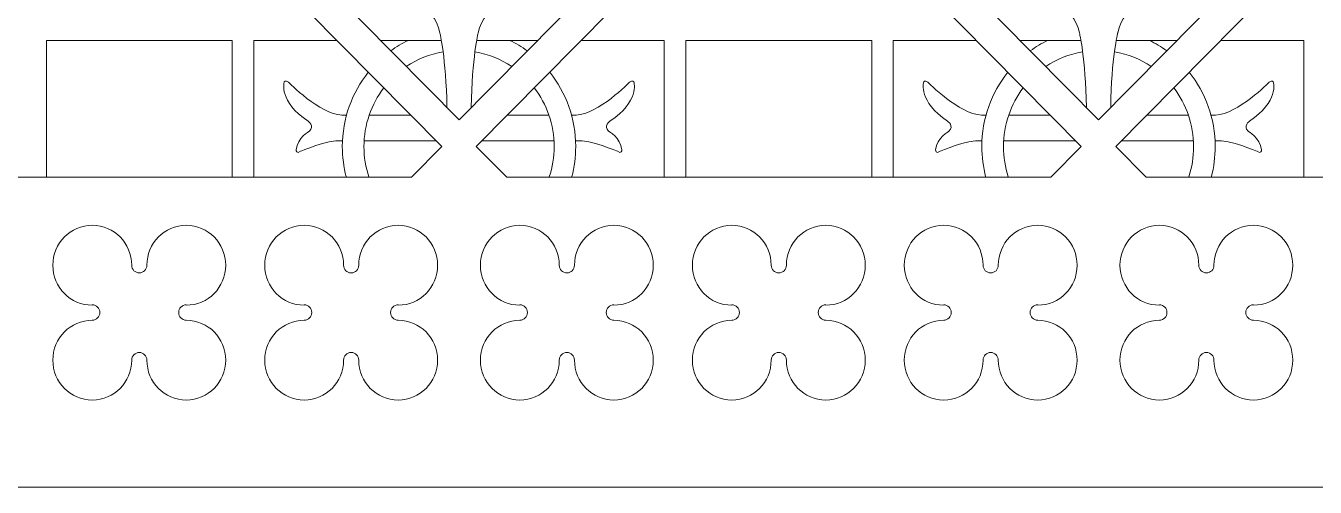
# Model space of a CAD drawing. Header units: millimetres. Extents: x 0 to 23312, y -3206 to 11448.
# Drawn here: x 11940 to 12237.1, y 5423.1 to 5529.4 of the extents above; entities that cross this region are included whole.
import ezdxf

# ---------------------------------------------------------------- set-up
doc = ezdxf.new("R2010")
doc.units = ezdxf.units.MM
doc.header["$LTSCALE"] = 10
doc.layers.add('40 - Detail Outline', color=142, linetype='Continuous')

# ---------------------------------------------------------------- blocks, each defined once
blk = doc.blocks.new('A$C25525EC8')
at = {"color": 251, "lineweight": 9}
for p, q in [((380.85, 102.87), (394.83, 102.87)), ((416.91, 102.87), (402.94, 102.87)), ((528.18, 102.87), (542.16, 102.87)), ((564.25, 102.87), (550.27, 102.87)), ((378.18, 85.72), (387.7, 85.72)), ((419.59, 85.72), (410.06, 85.72)), ((525.52, 85.72), (535.03, 85.72)), ((566.92, 85.72), (557.4, 85.72))]:
    blk.add_line(p, q, dxfattribs=at)
at = {"color": 7, "lineweight": 9}
blk.add_lwpolyline([(0, 0), (0, 306), (945, 306), (945, 0), (0, 0)], dxfattribs=at)
at = {"color": 251, "lineweight": 9}
for points in [[(398.88, 84.63), (331.31, 152.98), (398.88, 221.34)], [(398.88, 84.63), (466.46, 152.98), (398.88, 221.34)], [(546.21, 84.63), (478.64, 152.98), (546.21, 221.34)], [(546.21, 84.63), (613.79, 152.98), (546.21, 221.34)], [(394.9, 78.47), (325.22, 148.96)], [(402.87, 78.47), (472.55, 148.96)], [(542.23, 78.47), (472.55, 148.96)], [(550.19, 78.47), (619.88, 148.96)], [(303.82, 71.42), (303.82, 102.87), (325.22, 102.87)], [(346.62, 71.42), (346.62, 102.87), (325.22, 102.87)], [(370.78, 102.87), (351.6, 102.87), (351.6, 71.42)], [(426.99, 102.87), (446.17, 102.87), (446.17, 71.42)], [(451.15, 71.42), (451.15, 102.87), (472.55, 102.87)], [(493.95, 71.42), (493.95, 102.87), (472.55, 102.87)], [(518.11, 102.87), (498.93, 102.87), (498.93, 71.42)], [(574.32, 102.87), (593.5, 102.87), (593.5, 71.42)], [(325.22, 71.42), (262.55, 71.42), (255.54, 78.47)], [(325.22, 71.42), (387.9, 71.42), (394.9, 78.47)], [(377.03, 79.8), (393.56, 79.8)], [(472.55, 71.42), (409.87, 71.42), (402.87, 78.47)], [(420.74, 79.8), (404.21, 79.8)], [(472.55, 71.42), (535.23, 71.42), (542.23, 78.47)], [(524.36, 79.8), (540.89, 79.8)], [(619.88, 71.42), (557.2, 71.42), (550.19, 78.47)], [(568.08, 79.8), (551.54, 79.8)]]:
    blk.add_lwpolyline(points, dxfattribs=at)
for points in [[(385.86, 114.21), (385.86, 114.21), (393.2, 110.94), (394.47, 104.68)], [(411.91, 114.21), (411.91, 114.21), (404.57, 110.94), (403.3, 104.68)], [(533.18, 114.21), (533.18, 114.21), (540.53, 110.94), (541.81, 104.68)], [(559.24, 114.21), (559.24, 114.21), (551.89, 110.94), (550.63, 104.68)], [(394.47, 104.68), (394.47, 104.68), (395.9, 98.81), (396.09, 87.57)], [(403.3, 104.68), (403.3, 104.68), (401.87, 98.81), (401.68, 87.57)], [(541.81, 104.68), (541.81, 104.68), (543.24, 98.81), (543.42, 87.57)], [(550.63, 104.68), (550.63, 104.68), (549.2, 98.81), (549.01, 87.57)], [(383.17, 100.53), (384.43, 101.44), (385.76, 102.25), (387.15, 102.94)], [(414.6, 100.53), (413.34, 101.44), (412.01, 102.25), (410.61, 102.94)], [(530.5, 100.53), (531.75, 101.44), (533.09, 102.25), (534.49, 102.94)], [(561.93, 100.53), (560.68, 101.44), (559.34, 102.25), (557.93, 102.94)], [(386.74, 96.91), (389.26, 98.6), (392.12, 99.79), (395.22, 100.3)], [(411.02, 96.91), (408.52, 98.6), (405.65, 99.79), (402.56, 100.3)], [(534.07, 96.91), (536.58, 98.6), (539.45, 99.79), (542.55, 100.3)], [(558.36, 96.91), (555.84, 98.6), (552.98, 99.79), (549.89, 100.3)]]:
    blk.add_open_spline(points, degree=3, dxfattribs=at)
for points, knots in [([(372.89, 71.54), (372.32, 73.76), (372, 76.07), (372, 78.47), (372, 84.95), (374.25, 90.91), (377.99, 95.57)], [0, 0, 0, 0, 1, 1, 1, 2, 2, 2, 2]), ([(424.88, 71.54), (425.46, 73.76), (425.76, 76.07), (425.76, 78.47), (425.76, 84.95), (423.52, 90.91), (419.78, 95.57)], [0, 0, 0, 0, 1, 1, 1, 2, 2, 2, 2]), ([(520.21, 71.54), (519.65, 73.76), (519.33, 76.07), (519.33, 78.47), (519.33, 84.95), (521.58, 90.91), (525.32, 95.57)], [0, 0, 0, 0, 1, 1, 1, 2, 2, 2, 2]), ([(572.21, 71.54), (572.79, 73.76), (573.09, 76.07), (573.09, 78.47), (573.09, 84.95), (570.85, 90.91), (567.11, 95.57)], [0, 0, 0, 0, 1, 1, 1, 2, 2, 2, 2]), ([(371.92, 79.8), (368.53, 80.04), (362.37, 77.38), (362.37, 77.38), (361.42, 76.59), (361.34, 77.68), (361.34, 77.68), (361.7, 80.62), (364.42, 81.99), (364.42, 81.99), (365.67, 83.27), (364.13, 84.3), (364.13, 84.3), (357.31, 88.82), (358.58, 93.26), (358.58, 93.26), (358.58, 93.26), (358.85, 93.9), (359.59, 93.29), (359.59, 93.29), (366.81, 85.92), (371.92, 85.72), (371.92, 85.72), (372.98, 85.72), (372.98, 85.72)], [0, 0, 0, 0, 1, 1, 1, 2, 2, 2, 3, 3, 3, 4, 4, 4, 5, 5, 5, 6, 6, 6, 7, 7, 7, 8, 8, 8, 8]), ([(425.85, 79.8), (429.24, 80.04), (435.4, 77.38), (435.4, 77.38), (436.34, 76.59), (436.43, 77.68), (436.43, 77.68), (436.07, 80.62), (433.35, 81.99), (433.35, 81.99), (432.1, 83.27), (433.65, 84.3), (433.65, 84.3), (440.47, 88.82), (439.19, 93.26), (439.19, 93.26), (439.19, 93.26), (438.92, 93.9), (438.18, 93.29), (438.18, 93.29), (430.96, 85.92), (425.85, 85.72), (425.85, 85.72), (424.79, 85.72), (424.79, 85.72)], [0, 0, 0, 0, 1, 1, 1, 2, 2, 2, 3, 3, 3, 4, 4, 4, 5, 5, 5, 6, 6, 6, 7, 7, 7, 8, 8, 8, 8]), ([(519.25, 79.8), (515.87, 80.04), (509.7, 77.38), (509.7, 77.38), (508.75, 76.59), (508.67, 77.68), (508.67, 77.68), (509.03, 80.62), (511.75, 81.99), (511.75, 81.99), (513.01, 83.27), (511.45, 84.3), (511.45, 84.3), (504.63, 88.82), (505.91, 93.26), (505.91, 93.26), (505.91, 93.26), (506.18, 93.9), (506.91, 93.29), (506.91, 93.29), (514.14, 85.92), (519.25, 85.72), (519.25, 85.72), (520.31, 85.72), (520.31, 85.72)], [0, 0, 0, 0, 1, 1, 1, 2, 2, 2, 3, 3, 3, 4, 4, 4, 5, 5, 5, 6, 6, 6, 7, 7, 7, 8, 8, 8, 8]), ([(573.18, 79.8), (576.56, 80.04), (582.73, 77.38), (582.73, 77.38), (583.68, 76.59), (583.76, 77.68), (583.76, 77.68), (583.4, 80.62), (580.68, 81.99), (580.68, 81.99), (579.42, 83.27), (580.97, 84.3), (580.97, 84.3), (587.8, 88.82), (586.52, 93.26), (586.52, 93.26), (586.52, 93.26), (586.25, 93.9), (585.51, 93.29), (585.51, 93.29), (578.29, 85.92), (573.18, 85.72), (573.18, 85.72), (572.12, 85.72), (572.12, 85.72)], [0, 0, 0, 0, 1, 1, 1, 2, 2, 2, 3, 3, 3, 4, 4, 4, 5, 5, 5, 6, 6, 6, 7, 7, 7, 8, 8, 8, 8]), ([(378.09, 71.5), (377.38, 73.7), (376.98, 76.03), (376.98, 78.47), (376.98, 78.47), (376.98, 78.47), (376.98, 78.47), (376.98, 83.56), (378.69, 88.25), (381.54, 92)], [0, 0, 0, 0, 1, 1, 1, 2, 2, 2, 3, 3, 3, 3]), ([(419.68, 71.5), (420.4, 73.7), (420.79, 76.03), (420.79, 78.47), (420.79, 78.47), (420.79, 78.47), (420.79, 78.47), (420.79, 83.56), (419.09, 88.25), (416.23, 92)], [0, 0, 0, 0, 1, 1, 1, 2, 2, 2, 3, 3, 3, 3]), ([(525.42, 71.5), (524.7, 73.7), (524.32, 76.03), (524.32, 78.47), (524.32, 78.47), (524.32, 78.47), (524.32, 78.47), (524.32, 83.56), (526.01, 88.25), (528.87, 92)], [0, 0, 0, 0, 1, 1, 1, 2, 2, 2, 3, 3, 3, 3]), ([(567.01, 71.5), (567.73, 73.7), (568.11, 76.03), (568.11, 78.47), (568.11, 78.47), (568.11, 78.47), (568.11, 78.47), (568.11, 83.56), (566.42, 88.25), (563.56, 92)], [0, 0, 0, 0, 1, 1, 1, 2, 2, 2, 3, 3, 3, 3]), ([(325.22, 49.36), (324.26, 49.36), (323.48, 50.16), (323.48, 51.13), (323.48, 56.22), (319.41, 60.34), (314.4, 60.34), (309.37, 60.34), (305.31, 56.22), (305.31, 51.13), (305.31, 46.04), (309.37, 41.93), (314.4, 41.93), (314.4, 41.93), (314.4, 42.01), (314.4, 42.01), (315.35, 42.01), (316.14, 41.23), (316.14, 40.24), (316.14, 39.27), (315.35, 38.47), (314.4, 38.47), (309.37, 38.47), (305.31, 34.35), (305.31, 29.27), (305.31, 24.18), (309.37, 20.07), (314.4, 20.07), (319.41, 20.07), (323.48, 24.18), (323.48, 29.27), (323.48, 30.25), (324.26, 31.04), (325.22, 31.04)], [0, 0, 0, 0, 1, 1, 1, 2, 2, 2, 3, 3, 3, 4, 4, 4, 5, 5, 5, 6, 6, 6, 7, 7, 7, 8, 8, 8, 9, 9, 9, 10, 10, 10, 11, 11, 11, 11]), ([(325.22, 49.36), (326.19, 49.36), (326.97, 50.16), (326.97, 51.13), (326.97, 56.22), (331.03, 60.34), (336.05, 60.34), (341.06, 60.34), (345.13, 56.22), (345.13, 51.13), (345.13, 46.04), (341.06, 41.93), (336.05, 41.93), (336.05, 41.93), (336.05, 42.01), (336.05, 42.01), (335.08, 42.01), (334.3, 41.23), (334.3, 40.24), (334.3, 39.27), (335.08, 38.47), (336.05, 38.47), (341.06, 38.47), (345.13, 34.35), (345.13, 29.27), (345.13, 24.18), (341.06, 20.07), (336.05, 20.07), (331.03, 20.07), (326.97, 24.18), (326.97, 29.27), (326.97, 30.25), (326.19, 31.04), (325.22, 31.04)], [0, 0, 0, 0, 1, 1, 1, 2, 2, 2, 3, 3, 3, 4, 4, 4, 5, 5, 5, 6, 6, 6, 7, 7, 7, 8, 8, 8, 9, 9, 9, 10, 10, 10, 11, 11, 11, 11]), ([(384.87, 38.47), (389.88, 38.47), (393.95, 34.35), (393.95, 29.27), (393.95, 24.18), (389.88, 20.07), (384.87, 20.07), (379.85, 20.07), (375.78, 24.18), (375.78, 29.27), (375.78, 30.25), (375, 31.04), (374.04, 31.04), (373.07, 31.04), (372.29, 30.25), (372.29, 29.27), (372.29, 24.18), (368.22, 20.07), (363.21, 20.07), (358.2, 20.07), (354.13, 24.18), (354.13, 29.27), (354.13, 34.35), (358.2, 38.47), (363.21, 38.47), (364.18, 38.47), (364.95, 39.27), (364.95, 40.24), (364.95, 41.23), (364.18, 42.01), (363.21, 42.01), (363.21, 42.01), (363.21, 41.93), (363.21, 41.93), (358.2, 41.93), (354.13, 46.04), (354.13, 51.13), (354.13, 56.22), (358.2, 60.34), (363.21, 60.34), (368.22, 60.34), (372.29, 56.22), (372.29, 51.13), (372.29, 50.16), (373.07, 49.36), (374.04, 49.36), (375, 49.36), (375.78, 50.16), (375.78, 51.13), (375.78, 56.22), (379.85, 60.34), (384.87, 60.34), (389.88, 60.34), (393.95, 56.22), (393.95, 51.13), (393.95, 46.04), (389.88, 41.93), (384.87, 41.93), (384.87, 41.93), (384.87, 42.01), (384.87, 42.01), (383.91, 42.01), (383.12, 41.23), (383.12, 40.24), (383.12, 39.27), (383.91, 38.47), (384.87, 38.47)], [0, 0, 0, 0, 1, 1, 1, 2, 2, 2, 3, 3, 3, 4, 4, 4, 5, 5, 5, 6, 6, 6, 7, 7, 7, 8, 8, 8, 9, 9, 9, 10, 10, 10, 11, 11, 11, 12, 12, 12, 13, 13, 13, 14, 14, 14, 15, 15, 15, 16, 16, 16, 17, 17, 17, 18, 18, 18, 19, 19, 19, 20, 20, 20, 21, 21, 21, 22, 22, 22, 22]), ([(412.9, 38.47), (407.89, 38.47), (403.82, 34.35), (403.82, 29.27), (403.82, 24.18), (407.89, 20.07), (412.9, 20.07), (417.92, 20.07), (421.99, 24.18), (421.99, 29.27), (421.99, 30.25), (422.77, 31.04), (423.74, 31.04), (424.7, 31.04), (425.48, 30.25), (425.48, 29.27), (425.48, 24.18), (429.54, 20.07), (434.56, 20.07), (439.57, 20.07), (443.64, 24.18), (443.64, 29.27), (443.64, 34.35), (439.57, 38.47), (434.56, 38.47), (433.6, 38.47), (432.82, 39.27), (432.82, 40.24), (432.82, 41.23), (433.6, 42.01), (434.56, 42.01), (434.56, 42.01), (434.56, 41.93), (434.56, 41.93), (439.57, 41.93), (443.64, 46.04), (443.64, 51.13), (443.64, 56.22), (439.57, 60.34), (434.56, 60.34), (429.54, 60.34), (425.48, 56.22), (425.48, 51.13), (425.48, 50.16), (424.7, 49.36), (423.74, 49.36), (422.77, 49.36), (421.99, 50.16), (421.99, 51.13), (421.99, 56.22), (417.92, 60.34), (412.9, 60.34), (407.89, 60.34), (403.82, 56.22), (403.82, 51.13), (403.82, 46.04), (407.89, 41.93), (412.9, 41.93), (412.9, 41.93), (412.9, 42.01), (412.9, 42.01), (413.87, 42.01), (414.65, 41.23), (414.65, 40.24), (414.65, 39.27), (413.87, 38.47), (412.9, 38.47)], [0, 0, 0, 0, 1, 1, 1, 2, 2, 2, 3, 3, 3, 4, 4, 4, 5, 5, 5, 6, 6, 6, 7, 7, 7, 8, 8, 8, 9, 9, 9, 10, 10, 10, 11, 11, 11, 12, 12, 12, 13, 13, 13, 14, 14, 14, 15, 15, 15, 16, 16, 16, 17, 17, 17, 18, 18, 18, 19, 19, 19, 20, 20, 20, 21, 21, 21, 22, 22, 22, 22]), ([(472.55, 49.36), (471.58, 49.36), (470.8, 50.16), (470.8, 51.13), (470.8, 56.22), (466.74, 60.34), (461.72, 60.34), (456.7, 60.34), (452.64, 56.22), (452.64, 51.13), (452.64, 46.04), (456.7, 41.93), (461.72, 41.93), (461.72, 41.93), (461.72, 42.01), (461.72, 42.01), (462.69, 42.01), (463.47, 41.23), (463.47, 40.24), (463.47, 39.27), (462.69, 38.47), (461.72, 38.47), (456.7, 38.47), (452.64, 34.35), (452.64, 29.27), (452.64, 24.18), (456.7, 20.07), (461.72, 20.07), (466.74, 20.07), (470.8, 24.18), (470.8, 29.27), (470.8, 30.25), (471.58, 31.04), (472.55, 31.04)], [0, 0, 0, 0, 1, 1, 1, 2, 2, 2, 3, 3, 3, 4, 4, 4, 5, 5, 5, 6, 6, 6, 7, 7, 7, 8, 8, 8, 9, 9, 9, 10, 10, 10, 11, 11, 11, 11]), ([(472.55, 49.36), (473.52, 49.36), (474.29, 50.16), (474.29, 51.13), (474.29, 56.22), (478.36, 60.34), (483.37, 60.34), (488.39, 60.34), (492.46, 56.22), (492.46, 51.13), (492.46, 46.04), (488.39, 41.93), (483.37, 41.93), (483.37, 41.93), (483.37, 42.01), (483.37, 42.01), (482.41, 42.01), (481.63, 41.23), (481.63, 40.24), (481.63, 39.27), (482.41, 38.47), (483.37, 38.47), (488.39, 38.47), (492.46, 34.35), (492.46, 29.27), (492.46, 24.18), (488.39, 20.07), (483.37, 20.07), (478.36, 20.07), (474.29, 24.18), (474.29, 29.27), (474.29, 30.25), (473.52, 31.04), (472.55, 31.04)], [0, 0, 0, 0, 1, 1, 1, 2, 2, 2, 3, 3, 3, 4, 4, 4, 5, 5, 5, 6, 6, 6, 7, 7, 7, 8, 8, 8, 9, 9, 9, 10, 10, 10, 11, 11, 11, 11]), ([(532.2, 38.47), (537.21, 38.47), (541.28, 34.35), (541.28, 29.27), (541.28, 24.18), (537.21, 20.07), (532.2, 20.07), (527.19, 20.07), (523.11, 24.18), (523.11, 29.27), (523.11, 30.25), (522.33, 31.04), (521.37, 31.04), (520.4, 31.04), (519.62, 30.25), (519.62, 29.27), (519.62, 24.18), (515.56, 20.07), (510.54, 20.07), (505.52, 20.07), (501.46, 24.18), (501.46, 29.27), (501.46, 34.35), (505.52, 38.47), (510.54, 38.47), (511.5, 38.47), (512.28, 39.27), (512.28, 40.24), (512.28, 41.23), (511.5, 42.01), (510.54, 42.01), (510.54, 42.01), (510.54, 41.93), (510.54, 41.93), (505.52, 41.93), (501.46, 46.04), (501.46, 51.13), (501.46, 56.22), (505.52, 60.34), (510.54, 60.34), (515.56, 60.34), (519.62, 56.22), (519.62, 51.13), (519.62, 50.16), (520.4, 49.36), (521.37, 49.36), (522.33, 49.36), (523.11, 50.16), (523.11, 51.13), (523.11, 56.22), (527.19, 60.34), (532.2, 60.34), (537.21, 60.34), (541.28, 56.22), (541.28, 51.13), (541.28, 46.04), (537.21, 41.93), (532.2, 41.93), (532.2, 41.93), (532.2, 42.01), (532.2, 42.01), (531.23, 42.01), (530.45, 41.23), (530.45, 40.24), (530.45, 39.27), (531.23, 38.47), (532.2, 38.47)], [0, 0, 0, 0, 1, 1, 1, 2, 2, 2, 3, 3, 3, 4, 4, 4, 5, 5, 5, 6, 6, 6, 7, 7, 7, 8, 8, 8, 9, 9, 9, 10, 10, 10, 11, 11, 11, 12, 12, 12, 13, 13, 13, 14, 14, 14, 15, 15, 15, 16, 16, 16, 17, 17, 17, 18, 18, 18, 19, 19, 19, 20, 20, 20, 21, 21, 21, 22, 22, 22, 22]), ([(560.24, 38.47), (555.21, 38.47), (551.15, 34.35), (551.15, 29.27), (551.15, 24.18), (555.21, 20.07), (560.24, 20.07), (565.25, 20.07), (569.32, 24.18), (569.32, 29.27), (569.32, 30.25), (570.1, 31.04), (571.06, 31.04), (572.03, 31.04), (572.81, 30.25), (572.81, 29.27), (572.81, 24.18), (576.87, 20.07), (581.89, 20.07), (586.9, 20.07), (590.97, 24.18), (590.97, 29.27), (590.97, 34.35), (586.9, 38.47), (581.89, 38.47), (580.92, 38.47), (580.14, 39.27), (580.14, 40.24), (580.14, 41.23), (580.92, 42.01), (581.89, 42.01), (581.89, 42.01), (581.89, 41.93), (581.89, 41.93), (586.9, 41.93), (590.97, 46.04), (590.97, 51.13), (590.97, 56.22), (586.9, 60.34), (581.89, 60.34), (576.87, 60.34), (572.81, 56.22), (572.81, 51.13), (572.81, 50.16), (572.03, 49.36), (571.06, 49.36), (570.1, 49.36), (569.32, 50.16), (569.32, 51.13), (569.32, 56.22), (565.25, 60.34), (560.24, 60.34), (555.21, 60.34), (551.15, 56.22), (551.15, 51.13), (551.15, 46.04), (555.21, 41.93), (560.24, 41.93), (560.24, 41.93), (560.24, 42.01), (560.24, 42.01), (561.2, 42.01), (561.98, 41.23), (561.98, 40.24), (561.98, 39.27), (561.2, 38.47), (560.24, 38.47)], [0, 0, 0, 0, 1, 1, 1, 2, 2, 2, 3, 3, 3, 4, 4, 4, 5, 5, 5, 6, 6, 6, 7, 7, 7, 8, 8, 8, 9, 9, 9, 10, 10, 10, 11, 11, 11, 12, 12, 12, 13, 13, 13, 14, 14, 14, 15, 15, 15, 16, 16, 16, 17, 17, 17, 18, 18, 18, 19, 19, 19, 20, 20, 20, 21, 21, 21, 22, 22, 22, 22])]:
    blk.add_open_spline(points, degree=3, knots=knots, dxfattribs=at)

msp = doc.modelspace()

# ---------------------------------------------------------------- block references
at = {"layer": '40 - Detail Outline', "ltscale": 10}
msp.add_blockref('A$C25525EC8', (11640.956, 5423.129), dxfattribs=at)

doc.saveas('drawing.dxf')
